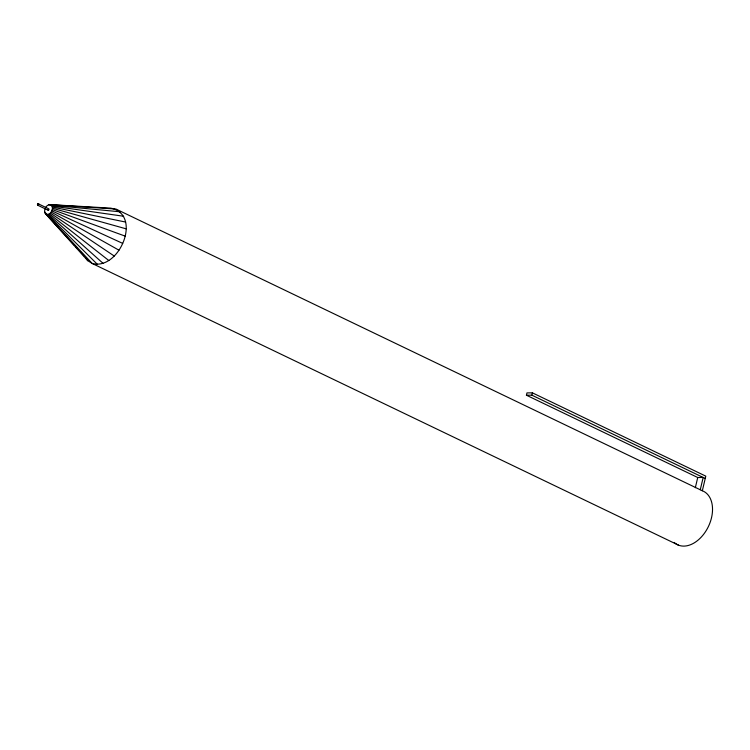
<?xml version="1.0" encoding="UTF-8"?>
<svg xmlns="http://www.w3.org/2000/svg" width="750" height="750" viewBox="0 0 750 750"><rect width="100%" height="100%" fill="white"/><g stroke="black" fill="none" stroke-linecap="round" stroke-linejoin="round"><path stroke-width="1.12" d="M37.631 204.975L38.494 203.906L48.853 208.875L49.022 209.766L48.234 210.291L37.884 205.312L37.5 204.281L38.062 203.981M38.212 203.906L37.5 204.281C37.819 207.413 40.059 202.5 37.5 204.281L37.678 205.125M47.991 209.588L48.234 210.291M45.656 213.919C50.119 216.497 54.487 208.659 51.431 205.247C46.969 202.669 42.6 210.506 45.656 213.919L87.816 260.719L92.222 263.494L678.609 545.203M46.434 214.416L92.222 263.494C119.494 270.834 142.744 214.472 110.738 208.134L49.725 204.591M700.266 489.769L703.172 477.469L697.734 477.516L526.425 395.212L526.969 392.897L532.416 392.85L705.788 476.147L702.337 490.763A29.719 19.866 -64.3 0 1 707.353 528.591A29.719 19.866 -64.3 0 1 674.203 542.438M526.425 395.212L531.863 395.166L532.416 392.85M695.325 487.725L697.734 477.516M37.622 204.806L38.363 203.878M37.772 205.247L37.922 204.094M37.641 204.609L38.616 203.972M38.016 205.341L37.5 204.281L38.7 204.094M38.166 205.312L37.8 204.244M38.316 205.237L37.5 204.281L38.747 204.244M50.644 204.75L115.959 209.053L702.337 490.763M48.712 204.769L53.316 205.125M59.062 205.566L62.522 205.838M51.431 205.247L120.366 211.819M38.456 205.125L37.5 204.281L38.766 204.412M52.012 206.025L123.656 216.253M52.359 207.056L125.625 222.056M37.706 204.422L38.737 204.609M52.453 208.256L126.122 228.825M52.275 209.55L125.119 236.1M38.578 204.975L37.5 204.281L38.672 204.797M51.844 210.844L122.681 243.384M531.863 395.166L705.244 478.463M37.5 204.281L38.194 204.609M51.178 212.053L118.969 250.191M50.344 213.094L114.253 256.041M49.388 213.891L108.844 260.55M48.366 214.397L103.106 263.4M47.363 214.575L97.444 264.403M44.719 212.109L48.009 215.447M45.066 213.131L58.481 227.803M60.056 229.528L74.269 245.072M75.844 246.797L77.419 248.522M80.578 251.972L84.525 256.284M85.838 258.056L87.816 260.719"/></g></svg>
